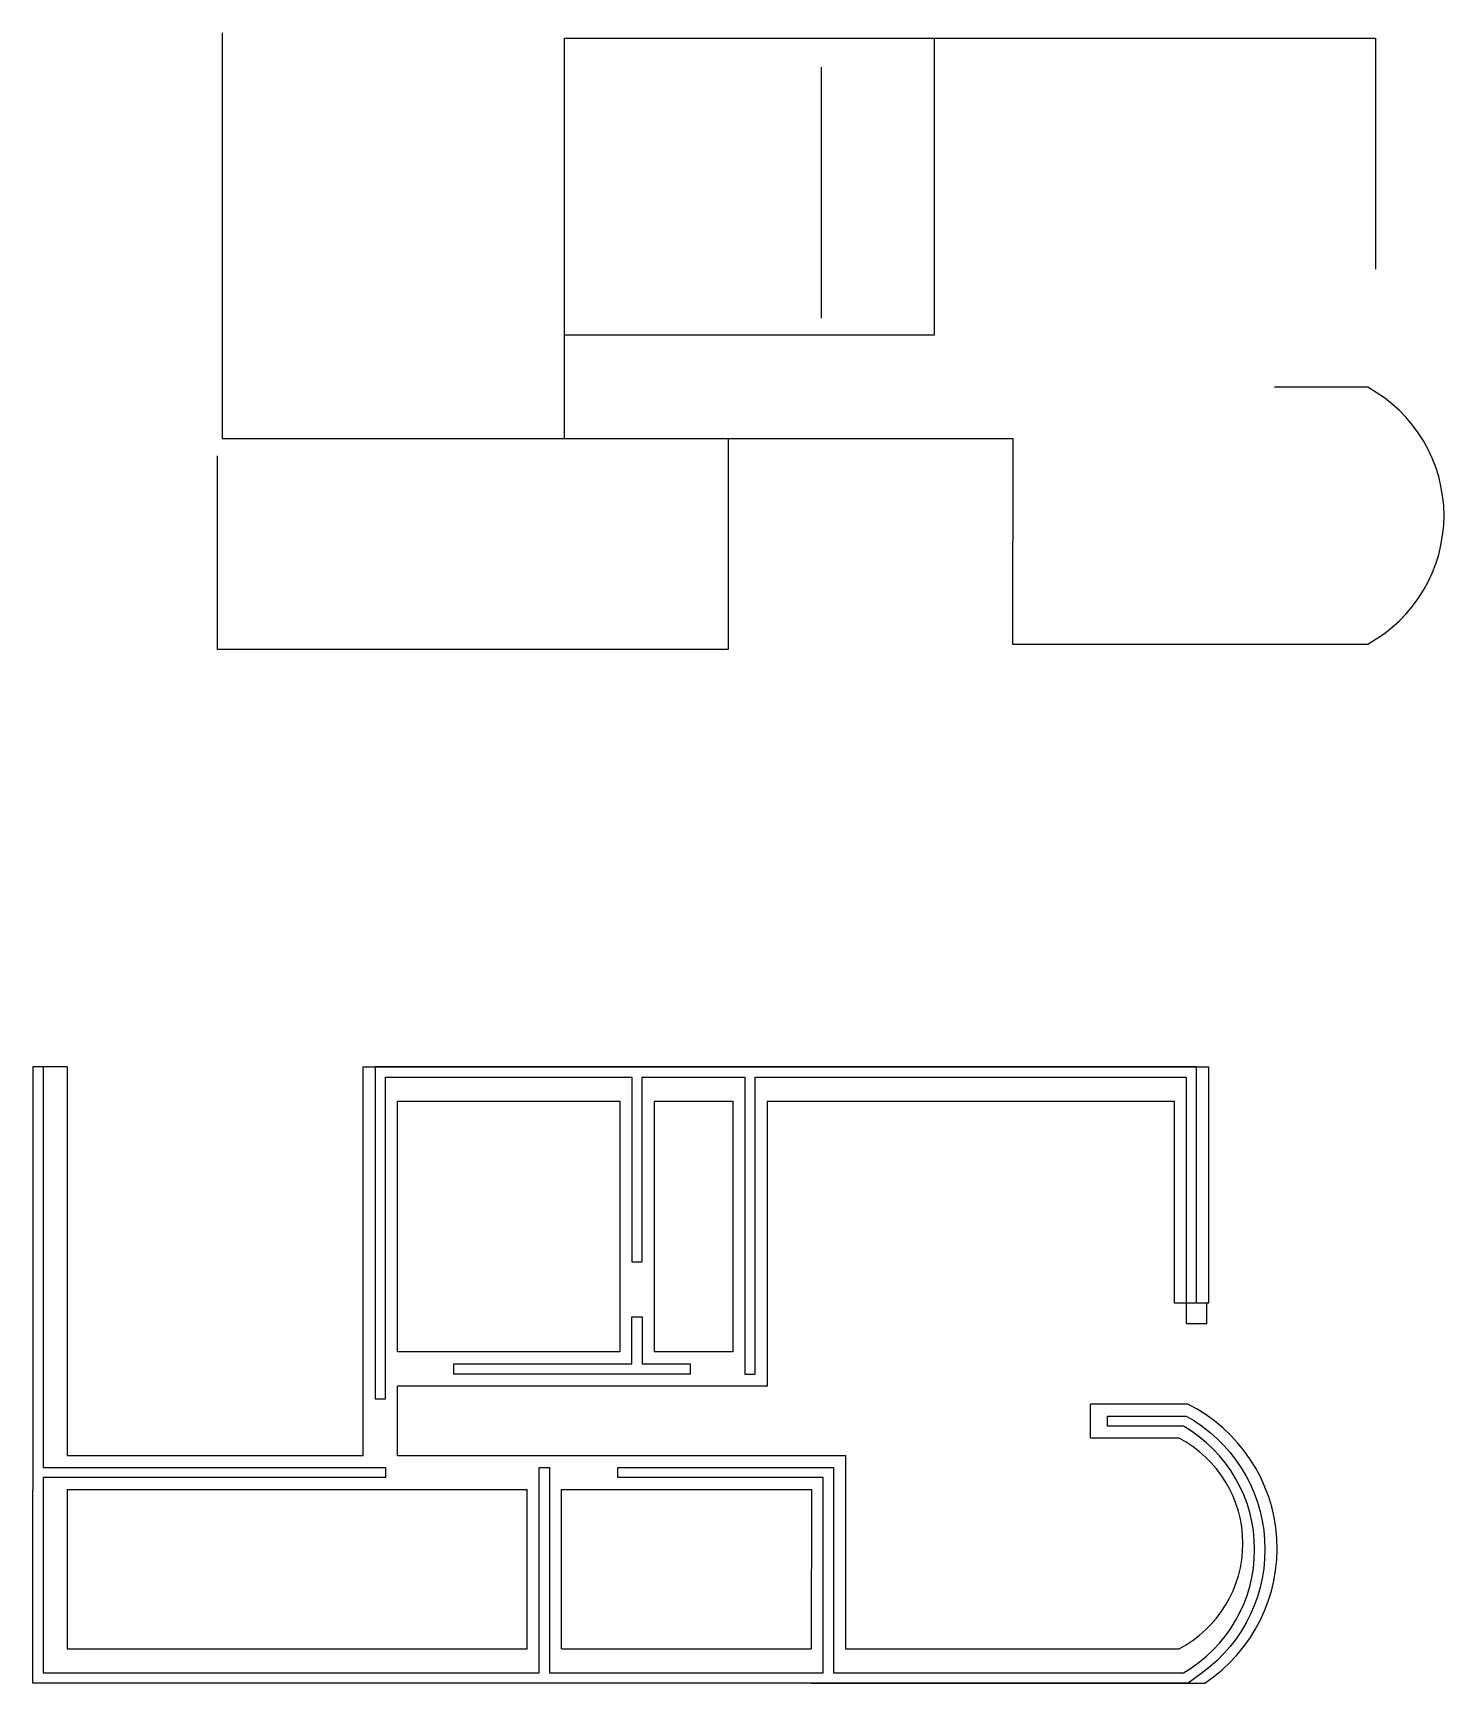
# Model space of a CAD drawing. Header units: inches. Extents: x -370 to 18, y -197 to 199.
# Drawn here: x -369.89 to -349.27, y 8 to 32.1 of the extents above; entities that cross this region are included whole.
import ezdxf

# ---------------------------------------------------------------- set-up
doc = ezdxf.new("R2010")
doc.units = ezdxf.units.IN
doc.header["$MEASUREMENT"] = 0

msp = doc.modelspace()

# ---------------------------------------------------------------- linework, layer by layer
for p, q in [((-369.3893, 17.00075), (-369.8893, 17.00075)), ((-352.7143, 13.55075), (-353.2143, 13.55075)), ((-354.4393, 11.57575), (-354.4393, 12.07575))]:
    msp.add_line(p, q)
at = {"color": 6}
msp.add_lwpolyline([(-367.12312, 32.1021), (-367.12312, 26.1771), (-355.5745, 26.1771), (-355.57593, 23.1771), (-350.38755, 23.1771, 0.59473437), (-350.38755, 26.9271), (-351.74812, 26.9271)], format="xyb", dxfattribs=at)
for points in [[(-362.12312, 26.1771), (-362.12312, 32.0271), (-350.27312, 32.0271), (-350.27312, 28.6521)], [(-356.72312, 32.0271), (-356.72312, 27.6887), (-362.12312, 27.6887)], [(-358.37312, 31.6021), (-358.37312, 27.9387)], [(-359.72593, 23.1021), (-359.72593, 26.1771)], [(-367.19812, 25.9271), (-367.19812, 23.1021), (-359.72593, 23.1021)]]:
    msp.add_lwpolyline(points, dxfattribs=at)
for points in [[(-369.8893, 17.00075), (-369.8893, 10.82575)], [(-369.3893, 17.00075), (-369.3893, 11.32575), (-365.0643, 11.32575)], [(-365.0643, 11.32575), (-365.0643, 17.00075), (-352.7143, 17.00075), (-352.7143, 13.55075)], [(-364.8893, 17.00075), (-364.8893, 12.15075), (-364.7393, 12.15075), (-364.7393, 16.85075), (-361.1393, 16.85075), (-361.1393, 14.15075), (-360.9893, 14.15075), (-360.9893, 16.85075), (-359.4893, 16.85075), (-359.4893, 12.51235), (-359.3393, 12.51235), (-359.3393, 16.85075), (-353.0393, 16.85075), (-353.0393, 13.25075), (-352.7393, 13.25075), (-352.7393, 13.55075), (-352.8893, 13.55075), (-352.8893, 17.00075), (-364.8893, 17.00075)], [(-364.5643, 12.83735), (-364.5643, 16.50075), (-361.3143, 16.50075)], [(-359.1643, 16.50075), (-359.1643, 12.33735), (-364.5643, 12.33735)], [(-361.3143, 16.50075), (-361.3143, 12.83735)], [(-360.8143, 16.50075), (-359.6643, 16.50075)], [(-359.6643, 16.50075), (-359.6643, 12.83735), (-360.8143, 12.83735)], [(-360.8143, 16.50075), (-360.8143, 12.83735)], [(-359.1643, 16.50075), (-353.2143, 16.50075), (-353.2143, 13.55075)], [(-363.7393, 12.66235), (-361.1393, 12.66235), (-361.1393, 13.35075), (-360.9893, 13.35075), (-360.9893, 12.66235), (-360.2893, 12.66235), (-360.2893, 12.51235), (-363.7393, 12.51235), (-363.7393, 12.66235)], [(-361.3143, 12.83735), (-364.5643, 12.83735)], [(-364.5643, 11.32575), (-364.5643, 12.33735)], [(-352.80412, 8.15075), (-353.00968, 8.00075), (-369.8893, 8.00075), (-369.8893, 10.82575)], [(-369.3893, 10.82575), (-362.66711, 10.82575)], [(-369.3893, 10.82575), (-369.3893, 8.50075), (-362.66711, 8.50075)], [(-362.66711, 8.50075), (-362.66711, 10.82575)], [(-362.16711, 10.82575), (-358.5158, 10.82575), (-358.51698, 8.50075)], [(-362.16711, 8.50075), (-362.16711, 10.82575)], [(-362.16711, 8.50075), (-358.51698, 8.50075)]]:
    msp.add_lwpolyline(points)
for points in [[(-369.7393, 17.00075), (-369.7393, 11.15075), (-364.7393, 11.15075), (-364.7393, 11.00075), (-369.7393, 11.00075), (-369.7393, 8.15075), (-362.49211, 8.15075), (-362.49211, 11.15075), (-362.34211, 11.15075), (-362.34211, 8.15075), (-358.34211, 8.15075), (-358.34211, 11.00075), (-361.34211, 11.00075), (-361.34211, 11.15075), (-358.19211, 11.15075), (-358.19211, 8.15075), (-353.07873, 8.15075, 0.57746147), (-353.07873, 11.75075), (-354.1893, 11.75075), (-354.1893, 11.90075), (-353.0393, 11.90075, -0.54828633), (-352.80412, 8.15075, 2.49441705)], [(-358.51723, 8.00075), (-352.76707, 8.00075, 0.57759497), (-353.01707, 12.07575), (-354.4393, 12.07575)], [(-364.5643, 11.32575), (-358.01556, 11.32575), (-358.01699, 8.50075), (-353.14438, 8.50075, 0.60681871), (-353.14438, 11.57575), (-354.4393, 11.57575)]]:
    msp.add_lwpolyline(points, format="xyb")

doc.saveas('drawing.dxf')
